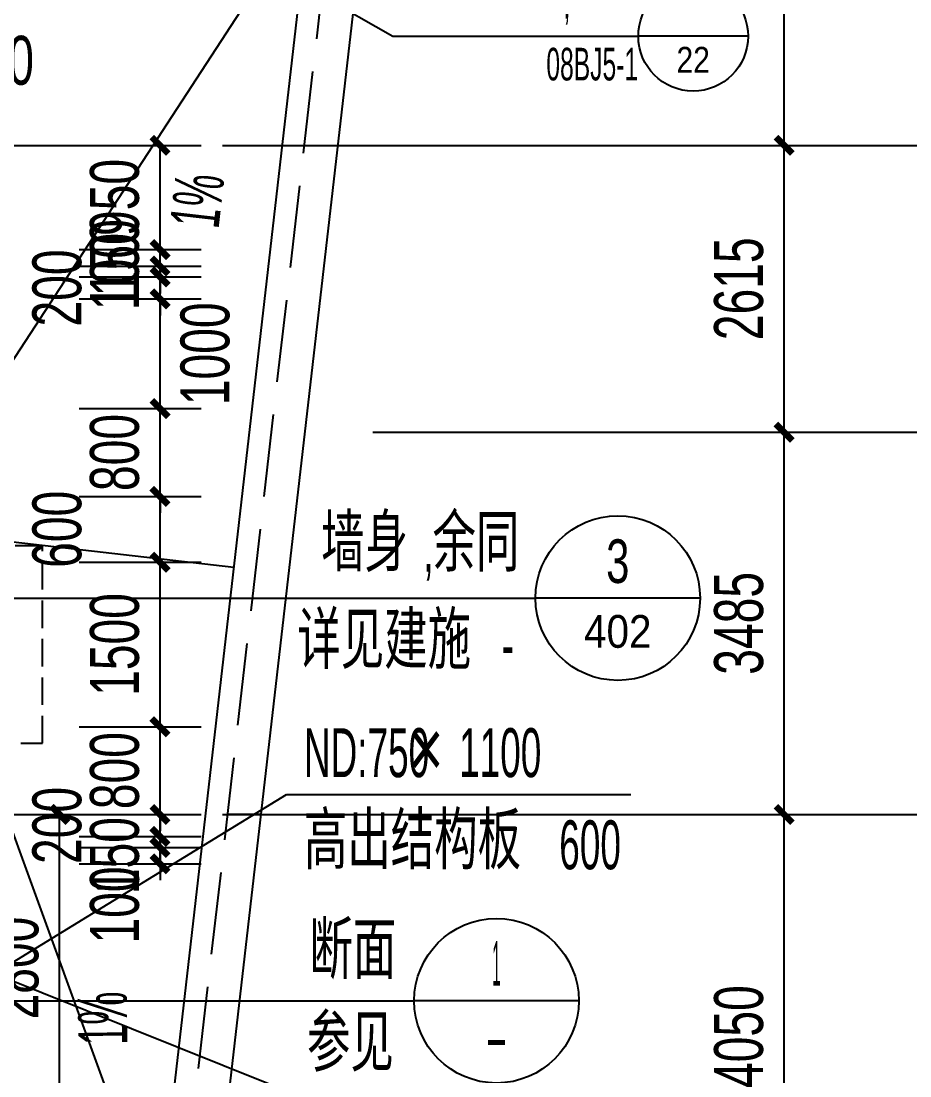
# Model space of a CAD drawing. Extents: x -409435 to 356702, y -107829 to 330904.
# Drawn here: x 117054 to 125156, y 290617 to 300233 of the extents above; entities that cross this region are included whole.
import ezdxf
from ezdxf.enums import TextEntityAlignment as Align
from ezdxf.xclip import XClip

# ---------------------------------------------------------------- set-up
doc = ezdxf.new("R2010")
doc.units = 0
doc.header["$LTSCALE"] = 1000
doc.header["$MEASUREMENT"] = 0
doc.header["$XCLIPFRAME"] = 0
doc.linetypes.add('104-14# 核心筒$0$DOTE', pattern=[2.42, 2, -0.2, 0.02, -0.2])
doc.linetypes.add('X-104 14#平面$0$DASH', pattern=[0.35, 0.25, -0.1])
for name, color, linetype in [('01-标注_尺寸', 124, 'Continuous'), ('01-标注_符号', 200, 'Continuous'), ('02-TEXT_标注', 130, 'Continuous'), ('104-14# 核心筒$0$01-标注_轴线坐标', 132, 'Continuous'), ('104-14# 核心筒$0$A_AXIS-轴线', 36, '104-14# 核心筒$0$DOTE'), ('X-104 14#平面$0$A-O_分水线', 127, 'Continuous'), ('X-104 14#平面$0$A-O_屋面', 201, 'Continuous'), ('X-104 14#平面$0$A-TECH_结构', 21, 'Continuous')]:
    doc.layers.add(name, color=color, linetype=linetype)
doc.styles.add('104-14# 核心筒$0$_TCH_DIM_T3', font='ros.shx', dxfattribs={"width": 0.705882, "bigfont": 'jd.shx'})
doc.styles.add('_TCH_DIM', font='ros.shx', dxfattribs={"width": 0.8, "height": 2, "bigfont": 'jd.shx'})
doc.styles.add('_TCH_DIM_T3', font='ros.shx', dxfattribs={"width": 0.705882, "bigfont": 'jd.shx'})
doc.styles.add('_TCH_LABEL', font='ros.shx', dxfattribs={"width": 0.8, "bigfont": 'jd.shx'})
doc.dimstyles.new('104-14# 核心筒$0$_TCH_ARCH&&150', dxfattribs={"dimtxt": 446.25, "dimasz": 150, "dimexe": 375, "dimexo": 450, "dimgap": 189.375, "dimtad": 1, "dimdec": 0, "dimzin": 0, "dimdsep": 46, "dimtxsty": '104-14# 核心筒$0$_TCH_DIM_T3', "dimblk": '104-14# 核心筒$0$_ArchTick', "dimcen": 0.09, "dimclrt": 7, "dimazin": 2, "dimtfac": 1, "dimtdec": 0, "dimtix": 1, "dimtmove": 2, "dimatfit": 3, "dimfxl": 0, "dimtolj": 1, "dimtzin": 0, "dimarcsym": 0})
doc.dimstyles.new('_TCH_ARCH&&150', dxfattribs={"dimtxt": 446.25, "dimasz": 150, "dimexe": 375, "dimexo": 450, "dimgap": 189.375, "dimtad": 1, "dimdec": 0, "dimzin": 0, "dimdsep": 46, "dimtxsty": '_TCH_DIM_T3', "dimblk": 'ARCHTICK', "dimcen": 0.09, "dimclrt": 7, "dimazin": 2, "dimtfac": 1, "dimtdec": 0, "dimtix": 1, "dimtmove": 2, "dimatfit": 3, "dimfxl": 0, "dimtolj": 1, "dimtzin": 0, "dimarcsym": 0})

# ---------------------------------------------------------------- blocks, each defined once
blk = doc.blocks.new('104-14# 核心筒$0$_ArchTick')
at = {"color": 0, "linetype": 'ByBlock', "const_width": 0.4}
blk.add_lwpolyline([(-0.5, -0.5), (0.5, 0.5)], dxfattribs=at)
blk = doc.blocks.new('*D2864')
at = {"layer": '104-14# 核心筒$0$01-标注_轴线坐标', "color": 0, "lineweight": -2, "transparency": 16777216}
for p, q in [((120709.9, 293000), (124384.9, 293000)), ((124009.9, 288950), (124009.9, 293000)), ((120709.9, 288950), (124384.9, 288950))]:
    blk.add_line(p, q, dxfattribs=at)
at = {"layer": 'Defpoints', "color": 0, "transparency": 16777216}
for p in [(120259.9, 293000), (124009.9, 293000), (120259.9, 288950)]:
    blk.add_point(p, dxfattribs=at)
at = {"layer": '104-14# 核心筒$0$01-标注_轴线坐标', "color": 0, "lineweight": -2, "transparency": 16777216, "xscale": 150, "yscale": 150, "zscale": 150}
for p, rotation in [((124009.9, 293000), 90), ((124009.9, 288950), 270)]:
    blk.add_blockref('104-14# 核心筒$0$_ArchTick', p, dxfattribs=dict(at, rotation=rotation))
at = {"layer": '104-14# 核心筒$0$01-标注_轴线坐标', "color": 7, "transparency": 16777216, "insert": (123597.4, 290975), "char_height": 446.25, "attachment_point": 5, "rotation": 90, "style": '104-14# 核心筒$0$_TCH_DIM_T3'}
blk.add_mtext('\\A1;4050', dxfattribs=at)
blk = doc.blocks.new('*D2865')
at = {"layer": '104-14# 核心筒$0$01-标注_轴线坐标', "color": 0, "lineweight": -2, "transparency": 16777216}
for p, q in [((120709.9, 296484.9), (124384.9, 296484.9)), ((124009.9, 293000), (124009.9, 296484.9)), ((120709.9, 293000), (124384.9, 293000))]:
    blk.add_line(p, q, dxfattribs=at)
at = {"layer": 'Defpoints', "color": 0, "transparency": 16777216}
for p in [(120259.9, 296484.9), (124009.9, 296484.9), (120259.9, 293000)]:
    blk.add_point(p, dxfattribs=at)
at = {"layer": '104-14# 核心筒$0$01-标注_轴线坐标', "color": 0, "lineweight": -2, "transparency": 16777216, "xscale": 150, "yscale": 150, "zscale": 150}
for p, rotation in [((124009.9, 296484.9), 90), ((124009.9, 293000), 270)]:
    blk.add_blockref('104-14# 核心筒$0$_ArchTick', p, dxfattribs=dict(at, rotation=rotation))
at = {"layer": '104-14# 核心筒$0$01-标注_轴线坐标', "color": 7, "transparency": 16777216, "insert": (123597.4, 294742.4), "char_height": 446.25, "attachment_point": 5, "rotation": 90, "style": '104-14# 核心筒$0$_TCH_DIM_T3'}
blk.add_mtext('\\A1;3485', dxfattribs=at)
blk = doc.blocks.new('*D2866')
at = {"layer": '104-14# 核心筒$0$01-标注_轴线坐标', "color": 0, "lineweight": -2, "transparency": 16777216}
for p, q in [((120709.9, 299100), (124384.9, 299100)), ((124009.9, 296484.9), (124009.9, 299100)), ((120709.9, 296484.9), (124384.9, 296484.9))]:
    blk.add_line(p, q, dxfattribs=at)
at = {"layer": 'Defpoints', "color": 0, "transparency": 16777216}
for p in [(120259.9, 299100), (124009.9, 299100), (120259.9, 296484.9)]:
    blk.add_point(p, dxfattribs=at)
at = {"layer": '104-14# 核心筒$0$01-标注_轴线坐标', "color": 0, "lineweight": -2, "transparency": 16777216, "xscale": 150, "yscale": 150, "zscale": 150}
for p, rotation in [((124009.9, 299100), 90), ((124009.9, 296484.9), 270)]:
    blk.add_blockref('104-14# 核心筒$0$_ArchTick', p, dxfattribs=dict(at, rotation=rotation))
at = {"layer": '104-14# 核心筒$0$01-标注_轴线坐标', "color": 7, "transparency": 16777216, "insert": (123597.4, 297792.4), "char_height": 446.25, "attachment_point": 5, "rotation": 90, "style": '104-14# 核心筒$0$_TCH_DIM_T3'}
blk.add_mtext('\\A1;2615', dxfattribs=at)
blk = doc.blocks.new('*D2867')
at = {"layer": '104-14# 核心筒$0$01-标注_轴线坐标', "color": 0, "lineweight": -2, "transparency": 16777216}
for p, q in [((120709.9, 303210.4), (124384.9, 303210.4)), ((124009.9, 299100), (124009.9, 303210.4)), ((120709.9, 299100), (124384.9, 299100))]:
    blk.add_line(p, q, dxfattribs=at)
at = {"layer": 'Defpoints', "color": 0, "transparency": 16777216}
for p in [(120259.9, 303210.4), (124009.9, 303210.4), (120259.9, 299100)]:
    blk.add_point(p, dxfattribs=at)
at = {"layer": '104-14# 核心筒$0$01-标注_轴线坐标', "color": 0, "lineweight": -2, "transparency": 16777216, "xscale": 150, "yscale": 150, "zscale": 150}
for p, rotation in [((124009.9, 303210.4), 90), ((124009.9, 299100), 270)]:
    blk.add_blockref('104-14# 核心筒$0$_ArchTick', p, dxfattribs=dict(at, rotation=rotation))
at = {"layer": '104-14# 核心筒$0$01-标注_轴线坐标', "color": 7, "transparency": 16777216, "insert": (123597.4, 301155.2), "char_height": 446.25, "attachment_point": 5, "rotation": 90, "style": '104-14# 核心筒$0$_TCH_DIM_T3'}
blk.add_mtext('\\A1;4110', dxfattribs=at)
blk = doc.blocks.new('X-104 14#平面$0$0000')
for points in [[(77921.6, 31708.4), (74571.9, 26572.5)], [(76670.8, 20811.1), (74571.9, 26572.5)], [(74571.9, 26572.5), (77594.2, 26225.6)]]:
    blk.add_lwpolyline(points)
blk = doc.blocks.new('_ArchTick')
at = {"color": 0, "linetype": 'ByBlock', "const_width": 0.4}
blk.add_lwpolyline([(-0.5, -0.5), (0.5, 0.5)], dxfattribs=at)
blk = doc.blocks.new('*D902')
at = {"layer": '01-标注_尺寸', "color": 0, "lineweight": -2, "transparency": 16777216}
for p, q in [((117582.9, 299100), (118695.3, 299100)), ((118320.3, 298150), (118320.3, 299100)), ((117582.9, 298150), (118695.3, 298150))]:
    blk.add_line(p, q, dxfattribs=at)
at = {"layer": 'Defpoints', "color": 0, "transparency": 16777216}
for p in [(117132.9, 299100), (118320.3, 299100), (117132.9, 298150)]:
    blk.add_point(p, dxfattribs=at)
at = {"layer": '01-标注_尺寸', "color": 0, "lineweight": -2, "transparency": 16777216, "xscale": 150, "yscale": 150, "zscale": 150}
for p, rotation in [((118320.3, 299100), 90), ((118320.3, 298150), 270)]:
    blk.add_blockref('_ArchTick', p, dxfattribs=dict(at, rotation=rotation))
at = {"layer": '01-标注_尺寸', "color": 7, "transparency": 16777216, "insert": (117907.8, 298625), "char_height": 446.25, "attachment_point": 5, "rotation": 90, "style": '_TCH_DIM_T3'}
blk.add_mtext('\\A1;950', dxfattribs=at)
blk = doc.blocks.new('*D903')
at = {"layer": '01-标注_尺寸', "color": 0, "lineweight": -2, "transparency": 16777216}
for p, q in [((118320.3, 298150), (118320.3, 298300)), ((117582.9, 298150), (118695.3, 298150)), ((118320.3, 298000), (118320.3, 298150)), ((117582.9, 298000), (118695.3, 298000)), ((118320.3, 298000), (118320.3, 297850))]:
    blk.add_line(p, q, dxfattribs=at)
at = {"layer": 'Defpoints', "color": 0, "transparency": 16777216}
for p in [(117132.9, 298150), (118320.3, 298150), (117132.9, 298000)]:
    blk.add_point(p, dxfattribs=at)
at = {"layer": '01-标注_尺寸', "color": 0, "lineweight": -2, "transparency": 16777216, "xscale": 150, "yscale": 150, "zscale": 150}
for p, rotation in [((118320.3, 298150), 270), ((118320.3, 298000), 90)]:
    blk.add_blockref('_ArchTick', p, dxfattribs=dict(at, rotation=rotation))
at = {"layer": '01-标注_尺寸', "color": 7, "transparency": 16777216, "insert": (117907.8, 298075), "char_height": 446.25, "attachment_point": 5, "rotation": 90, "style": '_TCH_DIM_T3'}
blk.add_mtext('\\A1;150', dxfattribs=at)
blk = doc.blocks.new('*D904')
at = {"layer": '01-标注_尺寸', "color": 0, "lineweight": -2, "transparency": 16777216}
for p, q in [((118320.3, 298000), (118320.3, 298150)), ((117582.9, 298000), (118695.3, 298000)), ((118320.3, 297900), (118320.3, 298000)), ((117582.9, 297900), (118695.3, 297900)), ((118320.3, 297900), (118320.3, 297750))]:
    blk.add_line(p, q, dxfattribs=at)
at = {"layer": 'Defpoints', "color": 0, "transparency": 16777216}
for p in [(117132.9, 298000), (118320.3, 298000), (117132.9, 297900)]:
    blk.add_point(p, dxfattribs=at)
at = {"layer": '01-标注_尺寸', "color": 0, "lineweight": -2, "transparency": 16777216, "xscale": 150, "yscale": 150, "zscale": 150}
for p, rotation in [((118320.3, 298000), 270), ((118320.3, 297900), 90)]:
    blk.add_blockref('_ArchTick', p, dxfattribs=dict(at, rotation=rotation))
at = {"layer": '01-标注_尺寸', "color": 7, "transparency": 16777216, "insert": (117907.8, 297950), "char_height": 446.25, "attachment_point": 5, "rotation": 90, "style": '_TCH_DIM_T3'}
blk.add_mtext('\\A1;100', dxfattribs=at)
blk = doc.blocks.new('*D905')
at = {"layer": '01-标注_尺寸', "color": 0, "lineweight": -2, "transparency": 16777216}
for p, q in [((118320.3, 297900), (118320.3, 298050)), ((117582.9, 297900), (118695.3, 297900)), ((118320.3, 297700), (118320.3, 297900)), ((117582.9, 297700), (118695.3, 297700)), ((118320.3, 297700), (118320.3, 297550))]:
    blk.add_line(p, q, dxfattribs=at)
at = {"layer": 'Defpoints', "color": 0, "transparency": 16777216}
for p in [(117132.9, 297900), (118320.3, 297900), (117132.9, 297700)]:
    blk.add_point(p, dxfattribs=at)
at = {"layer": '01-标注_尺寸', "color": 0, "lineweight": -2, "transparency": 16777216, "xscale": 150, "yscale": 150, "zscale": 150}
for p, rotation in [((118320.3, 297900), 270), ((118320.3, 297700), 90)]:
    blk.add_blockref('_ArchTick', p, dxfattribs=dict(at, rotation=rotation))
at = {"layer": '01-标注_尺寸', "color": 7, "transparency": 16777216, "insert": (117382.8, 297800), "char_height": 446.25, "attachment_point": 5, "rotation": 90, "style": '_TCH_DIM_T3'}
blk.add_mtext('\\A1;200', dxfattribs=at)
blk = doc.blocks.new('*D906')
at = {"layer": '01-标注_尺寸', "color": 0, "lineweight": -2, "transparency": 16777216}
for p, q in [((117582.9, 297700), (118695.3, 297700)), ((118320.3, 296700), (118320.3, 297700)), ((117582.9, 296700), (118695.3, 296700))]:
    blk.add_line(p, q, dxfattribs=at)
at = {"layer": 'Defpoints', "color": 0, "transparency": 16777216}
for p in [(117132.9, 297700), (118320.3, 297700), (117132.9, 296700)]:
    blk.add_point(p, dxfattribs=at)
at = {"layer": '01-标注_尺寸', "color": 0, "lineweight": -2, "transparency": 16777216, "xscale": 150, "yscale": 150, "zscale": 150}
for p, rotation in [((118320.3, 297700), 90), ((118320.3, 296700), 270)]:
    blk.add_blockref('_ArchTick', p, dxfattribs=dict(at, rotation=rotation))
at = {"layer": '01-标注_尺寸', "color": 7, "transparency": 16777216, "insert": (118732.8, 297200), "char_height": 446.25, "attachment_point": 5, "rotation": 90, "style": '_TCH_DIM_T3'}
blk.add_mtext('\\A1;1000', dxfattribs=at)
blk = doc.blocks.new('*D907')
at = {"layer": '01-标注_尺寸', "color": 0, "lineweight": -2, "transparency": 16777216}
for p, q in [((118320.3, 296700), (118320.3, 296850)), ((117582.9, 296700), (118695.3, 296700)), ((118320.3, 295900), (118320.3, 296700)), ((117582.9, 295900), (118695.3, 295900)), ((118320.3, 295900), (118320.3, 295750))]:
    blk.add_line(p, q, dxfattribs=at)
at = {"layer": 'Defpoints', "color": 0, "transparency": 16777216}
for p in [(117132.9, 296700), (118320.3, 296700), (117132.9, 295900)]:
    blk.add_point(p, dxfattribs=at)
at = {"layer": '01-标注_尺寸', "color": 0, "lineweight": -2, "transparency": 16777216, "xscale": 150, "yscale": 150, "zscale": 150}
for p, rotation in [((118320.3, 296700), 270), ((118320.3, 295900), 90)]:
    blk.add_blockref('_ArchTick', p, dxfattribs=dict(at, rotation=rotation))
at = {"layer": '01-标注_尺寸', "color": 7, "transparency": 16777216, "insert": (117907.8, 296300), "char_height": 446.25, "attachment_point": 5, "rotation": 90, "style": '_TCH_DIM_T3'}
blk.add_mtext('\\A1;800', dxfattribs=at)
blk = doc.blocks.new('*D908')
at = {"layer": '01-标注_尺寸', "color": 0, "lineweight": -2, "transparency": 16777216}
for p, q in [((117582.9, 295900), (118695.3, 295900)), ((118320.3, 295300), (118320.3, 295900)), ((117582.9, 295300), (118695.3, 295300))]:
    blk.add_line(p, q, dxfattribs=at)
at = {"layer": 'Defpoints', "color": 0, "transparency": 16777216}
for p in [(117132.9, 295900), (118320.3, 295900), (117132.9, 295300)]:
    blk.add_point(p, dxfattribs=at)
at = {"layer": '01-标注_尺寸', "color": 0, "lineweight": -2, "transparency": 16777216, "xscale": 150, "yscale": 150, "zscale": 150}
for p, rotation in [((118320.3, 295900), 90), ((118320.3, 295300), 270)]:
    blk.add_blockref('_ArchTick', p, dxfattribs=dict(at, rotation=rotation))
at = {"layer": '01-标注_尺寸', "color": 7, "transparency": 16777216, "insert": (117382.8, 295600), "char_height": 446.25, "attachment_point": 5, "rotation": 90, "style": '_TCH_DIM_T3'}
blk.add_mtext('\\A1;600', dxfattribs=at)
blk = doc.blocks.new('*D909')
at = {"layer": '01-标注_尺寸', "color": 0, "lineweight": -2, "transparency": 16777216}
for p, q in [((117582.9, 295300), (118695.3, 295300)), ((118320.3, 293800), (118320.3, 295300)), ((117582.9, 293800), (118695.3, 293800))]:
    blk.add_line(p, q, dxfattribs=at)
at = {"layer": 'Defpoints', "color": 0, "transparency": 16777216}
for p in [(117132.9, 295300), (118320.3, 295300), (117132.9, 293800)]:
    blk.add_point(p, dxfattribs=at)
at = {"layer": '01-标注_尺寸', "color": 0, "lineweight": -2, "transparency": 16777216, "xscale": 150, "yscale": 150, "zscale": 150}
for p, rotation in [((118320.3, 295300), 90), ((118320.3, 293800), 270)]:
    blk.add_blockref('_ArchTick', p, dxfattribs=dict(at, rotation=rotation))
at = {"layer": '01-标注_尺寸', "color": 7, "transparency": 16777216, "insert": (117907.8, 294550), "char_height": 446.25, "attachment_point": 5, "rotation": 90, "style": '_TCH_DIM_T3'}
blk.add_mtext('\\A1;1500', dxfattribs=at)
blk = doc.blocks.new('*D910')
at = {"layer": '01-标注_尺寸', "color": 0, "lineweight": -2, "transparency": 16777216}
for p, q in [((118320.3, 293800), (118320.3, 293950)), ((117582.9, 293800), (118695.3, 293800)), ((118320.3, 293000), (118320.3, 293800)), ((117582.9, 293000), (118695.3, 293000)), ((118320.3, 293000), (118320.3, 292850))]:
    blk.add_line(p, q, dxfattribs=at)
at = {"layer": 'Defpoints', "color": 0, "transparency": 16777216}
for p in [(117132.9, 293800), (118320.3, 293800), (117132.9, 293000)]:
    blk.add_point(p, dxfattribs=at)
at = {"layer": '01-标注_尺寸', "color": 0, "lineweight": -2, "transparency": 16777216, "xscale": 150, "yscale": 150, "zscale": 150}
for p, rotation in [((118320.3, 293800), 270), ((118320.3, 293000), 90)]:
    blk.add_blockref('_ArchTick', p, dxfattribs=dict(at, rotation=rotation))
at = {"layer": '01-标注_尺寸', "color": 7, "transparency": 16777216, "insert": (117907.8, 293400), "char_height": 446.25, "attachment_point": 5, "rotation": 90, "style": '_TCH_DIM_T3'}
blk.add_mtext('\\A1;800', dxfattribs=at)
blk = doc.blocks.new('*D911')
at = {"layer": '01-标注_尺寸', "color": 0, "lineweight": -2, "transparency": 16777216}
for p, q in [((118320.3, 293000), (118320.3, 293150)), ((117582.9, 293000), (118695.3, 293000)), ((118320.3, 292800), (118320.3, 293000)), ((117582.9, 292800), (118695.3, 292800)), ((118320.3, 292800), (118320.3, 292650))]:
    blk.add_line(p, q, dxfattribs=at)
at = {"layer": 'Defpoints', "color": 0, "transparency": 16777216}
for p in [(117132.9, 293000), (118320.3, 293000), (117132.9, 292800)]:
    blk.add_point(p, dxfattribs=at)
at = {"layer": '01-标注_尺寸', "color": 0, "lineweight": -2, "transparency": 16777216, "xscale": 150, "yscale": 150, "zscale": 150}
for p, rotation in [((118320.3, 293000), 270), ((118320.3, 292800), 90)]:
    blk.add_blockref('_ArchTick', p, dxfattribs=dict(at, rotation=rotation))
at = {"layer": '01-标注_尺寸', "color": 7, "transparency": 16777216, "insert": (117382.8, 292900), "char_height": 446.25, "attachment_point": 5, "rotation": 90, "style": '_TCH_DIM_T3'}
blk.add_mtext('\\A1;200', dxfattribs=at)
blk = doc.blocks.new('*D912')
at = {"layer": '01-标注_尺寸', "color": 0, "lineweight": -2, "transparency": 16777216}
for p, q in [((118320.3, 292800), (118320.3, 292950)), ((117582.9, 292800), (118695.3, 292800)), ((118320.3, 292700), (118320.3, 292800)), ((117582.9, 292700), (118695.3, 292700)), ((118320.3, 292700), (118320.3, 292550))]:
    blk.add_line(p, q, dxfattribs=at)
at = {"layer": 'Defpoints', "color": 0, "transparency": 16777216}
for p in [(117132.9, 292800), (118320.3, 292800), (117132.9, 292700)]:
    blk.add_point(p, dxfattribs=at)
at = {"layer": '01-标注_尺寸', "color": 0, "lineweight": -2, "transparency": 16777216, "xscale": 150, "yscale": 150, "zscale": 150}
for p, rotation in [((118320.3, 292800), 270), ((118320.3, 292700), 90)]:
    blk.add_blockref('_ArchTick', p, dxfattribs=dict(at, rotation=rotation))
at = {"layer": '01-标注_尺寸', "color": 7, "transparency": 16777216, "insert": (117907.8, 292175), "char_height": 446.25, "attachment_point": 5, "rotation": 90, "style": '_TCH_DIM_T3'}
blk.add_mtext('\\A1;100', dxfattribs=at)
blk = doc.blocks.new('*D913')
at = {"layer": '01-标注_尺寸', "color": 0, "lineweight": -2, "transparency": 16777216}
for p, q in [((118320.3, 292700), (118320.3, 292850)), ((117582.9, 292700), (118695.3, 292700)), ((118320.3, 292550), (118320.3, 292700)), ((117582.9, 292550), (118695.3, 292550)), ((118320.3, 292550), (118320.3, 292400))]:
    blk.add_line(p, q, dxfattribs=at)
at = {"layer": 'Defpoints', "color": 0, "transparency": 16777216}
for p in [(117132.9, 292700), (118320.3, 292700), (117132.9, 292550)]:
    blk.add_point(p, dxfattribs=at)
at = {"layer": '01-标注_尺寸', "color": 0, "lineweight": -2, "transparency": 16777216, "xscale": 150, "yscale": 150, "zscale": 150}
for p, rotation in [((118320.3, 292700), 270), ((118320.3, 292550), 90)]:
    blk.add_blockref('_ArchTick', p, dxfattribs=dict(at, rotation=rotation))
at = {"layer": '01-标注_尺寸', "color": 7, "transparency": 16777216, "insert": (117907.8, 292625), "char_height": 446.25, "attachment_point": 5, "rotation": 90, "style": '_TCH_DIM_T3'}
blk.add_mtext('\\A1;150', dxfattribs=at)
blk = doc.blocks.new('*D1132')
at = {"layer": '01-标注_尺寸', "color": 0, "lineweight": -2, "transparency": 16777216}
for p, q in [((116200, 298860.6), (116200, 299834.7)), ((116350, 298860.6), (116350, 299834.7)), ((116200, 299459.7), (116050, 299459.7)), ((116200, 299459.7), (116350, 299459.7)), ((116350, 299459.7), (116500, 299459.7))]:
    blk.add_line(p, q, dxfattribs=at)
at = {"layer": 'Defpoints', "color": 0, "transparency": 16777216}
for p in [(116350, 299459.7), (116200, 298410.6), (116350, 298410.6)]:
    blk.add_point(p, dxfattribs=at)
at = {"layer": '01-标注_尺寸', "color": 0, "lineweight": -2, "transparency": 16777216, "xscale": 150, "yscale": 150, "zscale": 150}
blk.add_blockref('_ArchTick', (116200, 299459.7), dxfattribs=at)
at = {"layer": '01-标注_尺寸', "color": 0, "lineweight": -2, "transparency": 16777216, "xscale": 150, "yscale": 150, "zscale": 150, "rotation": 180}
blk.add_blockref('_ArchTick', (116350, 299459.7), dxfattribs=at)
at = {"layer": '01-标注_尺寸', "color": 7, "transparency": 16777216, "insert": (116819.8, 299872.2), "char_height": 446.25, "attachment_point": 5, "style": '_TCH_DIM_T3'}
blk.add_mtext('\\A1;150', dxfattribs=at)
blk = doc.blocks.new('*D2071')
at = {"layer": '01-标注_尺寸', "color": 0, "lineweight": -2, "transparency": 16777216}
for p, q in [((116902.7, 293000), (117779.4, 293000)), ((117404.4, 290200), (117404.4, 293000)), ((116902.7, 290200), (117779.4, 290200))]:
    blk.add_line(p, q, dxfattribs=at)
at = {"layer": 'Defpoints', "color": 0, "transparency": 16777216}
for p in [(116452.7, 293000), (117404.4, 293000), (116452.7, 290200)]:
    blk.add_point(p, dxfattribs=at)
at = {"layer": '01-标注_尺寸', "color": 0, "lineweight": -2, "transparency": 16777216, "xscale": 150, "yscale": 150, "zscale": 150}
for p, rotation in [((117404.4, 293000), 90), ((117404.4, 290200), 270)]:
    blk.add_blockref('_ArchTick', p, dxfattribs=dict(at, rotation=rotation))
at = {"layer": '01-标注_尺寸', "color": 7, "transparency": 16777216, "insert": (116991.9, 291600), "char_height": 446.25, "attachment_point": 5, "rotation": 90, "style": '_TCH_DIM_T3'}
blk.add_mtext('\\A1;2800', dxfattribs=at)
blk = doc.blocks.new('104-14# 核心筒')
at = {"layer": '104-14# 核心筒$0$01-标注_轴线坐标'}
for p, q in [((120259.9, 299100), (126259.9, 299100)), ((120259.9, 296484.9), (126259.9, 296484.9)), ((120259.9, 293000), (126259.9, 293000))]:
    blk.add_line(p, q, dxfattribs=at)
at = {"layer": '104-14# 核心筒$0$A_AXIS-轴线'}
for p, q in [((-9370.1, 299100), (120259.9, 299100)), ((-9370.1, 293000), (120259.9, 293000))]:
    blk.add_line(p, q, dxfattribs=at)
at = {"layer": '104-14# 核心筒$0$01-标注_轴线坐标'}
for p1, p2, picture, middle in [((120259.9, 299100), (120259.9, 303210.4), '*D2867', (123597.4, 301155.2)), ((120259.9, 296484.9), (120259.9, 299100), '*D2866', (123597.4, 297792.4)), ((120259.9, 293000), (120259.9, 296484.9), '*D2865', (123597.4, 294742.4)), ((120259.9, 288950), (120259.9, 293000), '*D2864', (123597.4, 290975))]:
    dim = blk.add_aligned_dim(p1=p1, p2=p2, distance=-3750, dimstyle='104-14# 核心筒$0$_TCH_ARCH&&150', dxfattribs=at)
    dim.commit()
    dim.dimension.update_dxf_attribs({"geometry": picture, "text_midpoint": middle})
blk = doc.blocks.new('X-104 14#平面')
at = {"layer": 'X-104 14#平面$0$A-O_屋面'}
blk.add_lwpolyline([(82349.8, 264577.4), (83499.8, 267565.9), (52926.6, 266284.7), (53491, 268939.8), (17309.3, 268308.2), (22065.4, 284894.6), (62738.3, 285920), (62307.5, 284891.2), (92265.6, 286255.1), (99426.9, 312025), (120741.8, 306094.6), (117562.9, 278400.5), (119297.3, 278014.5), (109062.3, 262867.9), (82417.6, 264753.6)], dxfattribs=at)
blk.add_lwpolyline([(83126.9, 265204.7), (108809.6, 263387.1), (118471.8, 277685.9), (117014.8, 278010.2), (120196.4, 305727.4), (99774.7, 311409.3), (92650.5, 285772.1), (61541.2, 284355.8), (61978.8, 285400.7), (22444.8, 284404), (17976.2, 268819.9), (54110.7, 269450.7), (53549.7, 266811.2), (84240.1, 268097.3)], close=True, dxfattribs=at)
at = {"layer": 'X-104 14#平面$0$A-O_屋面', "linetype": 'X-104 14#平面$0$DASH'}
blk.add_lwpolyline([(116350, 293650), (117250, 293650), (117250, 295450), (116350, 295450)], dxfattribs=at)
at = {"layer": 'X-104 14#平面$0$A-TECH_结构', "linetype": 'X-104 14#平面$0$DASH', "ltscale": 3}
blk.add_lwpolyline([(82843.2, 265024.2), (82843.2, 265024.2), (108910.7, 263179.4), (118802, 277817.3), (117234.1, 278166.3), (120414.6, 305874.3), (99635.5, 311655.6), (92496.6, 285965.3), (61847.8, 284570), (62282.6, 285608.4), (22293, 284600.3), (17709.4, 268615.2), (53862.8, 269246.3), (53300.5, 266600.6), (83944, 267884.8), (82843.2, 265024.2), (82843.2, 265024.2)], dxfattribs=at)
ref = blk.add_blockref('104-14# 核心筒', (0, 0))
XClip(ref).set_block_clipping_path([(-38664.3623821461, -25500), (139216.5485069363, 330900)])
at = {"layer": 'X-104 14#平面$0$A-O_分水线'}
blk.add_blockref('X-104 14#平面$0$0000', (41400, 269028.8), dxfattribs=at)

msp = doc.modelspace()

# ---------------------------------------------------------------- linework, layer by layer
msp.add_lwpolyline([(119238.7, 293000), (118936.8, 293000)])
at = {"layer": '01-标注_符号'}
for p, q in [((119337.1, 300728.3), (120443, 300094.3)), ((120443, 300094.3), (122680.6, 300094.3)), ((123680.6, 300094.3), (122680.6, 300094.3)), ((115484.8, 294972.5), (119651.4, 294972.5)), ((119651.4, 294972.5), (121743.3, 294972.5)), ((123243.3, 294972.5), (121743.3, 294972.5)), ((114399, 290073.3), (119474.2, 293183.1)), ((119474.2, 293183.1), (122610.9, 293183.1)), ((113480.9, 292886.8), (120733.3, 289978.1)), ((115100, 291302.1), (120637.6, 291302.1)), ((122137.6, 291302.1), (120637.6, 291302.1))]:
    msp.add_line(p, q, dxfattribs=at)
for points in [[(118977.2, 298029.5, 0, 0, 0), (119024.3, 298440.5, 120, 0, 0), (119075.6, 298887.6, 0, 0, 0)], [(118170.8, 291538.6, 0, 0, 0), (118179, 291011.9, 120, 0, 0), (118185.9, 290562, 0, 0, 0)]]:
    msp.add_lwpolyline(points, format="xyseb", dxfattribs=at)
for centre, radius in [((123180.6, 300094.3), 500), ((122493.3, 294972.5), 750), ((121387.6, 291302.1), 750)]:
    msp.add_circle(centre, radius, dxfattribs=at)

# ---------------------------------------------------------------- block references
msp.add_blockref('X-104 14#平面', (0, 0))

# ---------------------------------------------------------------- texts
at = {"layer": '02-TEXT_标注', "style": '_TCH_DIM'}
for s, height, width, p in [(',', 297.5, 0.564706, (121998.7, 300256)), ('08BJ5-1', 297.5, 0.564706, (121842, 299691.8)), ('墙身', 520.93, 0.8, (119789.2, 295215)), ('余同', 520.93, 0.8, (120804.4, 295215)), (',', 446.2, 0.564706, (120720.4, 295215)), ('详见建施', 520.93, 0.8, (119572.2, 294326.7)), ('-', 446.2, 0.564706, (121434.6, 294326.7)), ('ND:750', 446.25, 0.564706, (119631.7, 293340.6)), ('1100', 446.25, 0.564706, (121046.5, 293340.6)), ('×', 520.9, 0.8, (120580.9, 293340.6)), ('高出结构板', 520.93, 0.8, (119631.7, 292500.6)), ('600', 446.25, 0.564706, (121959.6, 292500.6)), ('断面', 520.93, 0.8, (119682.4, 291499.8)), ('参见', 520.93, 0.8, (119659.6, 290656.2))]:
    msp.add_text(s, height=height, dxfattribs=dict(at, width=width)).set_placement(p)
at = {"layer": '02-TEXT_标注', "style": '_TCH_LABEL'}
for s, height, width, p, p2 in [('22', 235.02, 1.428571, (123028.4, 299762.8), (123332.8, 299762.8)), ('3', 397.6, 1.428571, (122387.3, 295110.5), (122599.3, 295110.5)), ('402', 298.81, 1.428571, (122185.9, 294519.6), (122800.6, 294519.6)), ('1', 407.6, 1.428571, (121348.7, 291438.7), (121426.4, 291438.7)), ('-', 397.6, 1.111111, (121281.5, 290766.6), (121493.6, 290766.6))]:
    msp.add_text(s, height=height, dxfattribs=dict(at, width=width)).set_placement(p, p2, align=Align.FIT)
at = {"layer": '02-TEXT_标注', "style": '_TCH_DIM', "width": 0.564706}
for rotation, p in [(83.4519, (118853.2, 298330.5)), (90.88613, (118023.2, 290900.9))]:
    msp.add_text('1%%%', height=446.25, rotation=rotation, dxfattribs=at).set_placement(p)

# ---------------------------------------------------------------- dimensions: what is measured, and where the dimension line sits
at = {"layer": '01-标注_尺寸'}
for base, p1, p2, angle, picture, middle in [((116350, 299459.7), (116200, 298410.6), (116350, 298410.6), 0, '*D1132', (116819.8, 299872.2)), ((118320.3, 297900), (117132.9, 297700), (117132.9, 297900), 90, '*D905', (117382.8, 297800)), ((118320.3, 297700), (117132.9, 296700), (117132.9, 297700), 90, '*D906', (118732.8, 297200)), ((118320.3, 295900), (117132.9, 295300), (117132.9, 295900), 90, '*D908', (117382.8, 295600)), ((118320.3, 293000), (117132.9, 292800), (117132.9, 293000), 90, '*D911', (117382.8, 292900)), ((118320.3, 292800), (117132.9, 292700), (117132.9, 292800), 90, '*D912', (117907.8, 292175))]:
    dim = msp.add_linear_dim(base=base, p1=p1, p2=p2, angle=angle, dimstyle='_TCH_ARCH&&150', dxfattribs=at)
    dim.commit()
    dim.dimension.update_dxf_attribs({"geometry": picture, "text_midpoint": middle, "dimtype": 161})
for p1, p2, distance, picture, middle in [((117132.9, 298150), (117132.9, 299100), -1187.4, '*D902', (117907.8, 298625)), ((117132.9, 298000), (117132.9, 298150), -1187.4, '*D903', (117907.8, 298075)), ((117132.9, 297900), (117132.9, 298000), -1187.4, '*D904', (117907.8, 297950)), ((117132.9, 295900), (117132.9, 296700), -1187.4, '*D907', (117907.8, 296300)), ((117132.9, 293800), (117132.9, 295300), -1187.4, '*D909', (117907.8, 294550)), ((117132.9, 293000), (117132.9, 293800), -1187.4, '*D910', (117907.8, 293400)), ((116452.7, 290200), (116452.7, 293000), -951.7, '*D2071', (116991.9, 291600)), ((117132.9, 292550), (117132.9, 292700), -1187.4, '*D913', (117907.8, 292625))]:
    dim = msp.add_aligned_dim(p1=p1, p2=p2, distance=distance, dimstyle='_TCH_ARCH&&150', dxfattribs=at)
    dim.commit()
    dim.dimension.update_dxf_attribs({"geometry": picture, "text_midpoint": middle})

doc.saveas('drawing.dxf')
